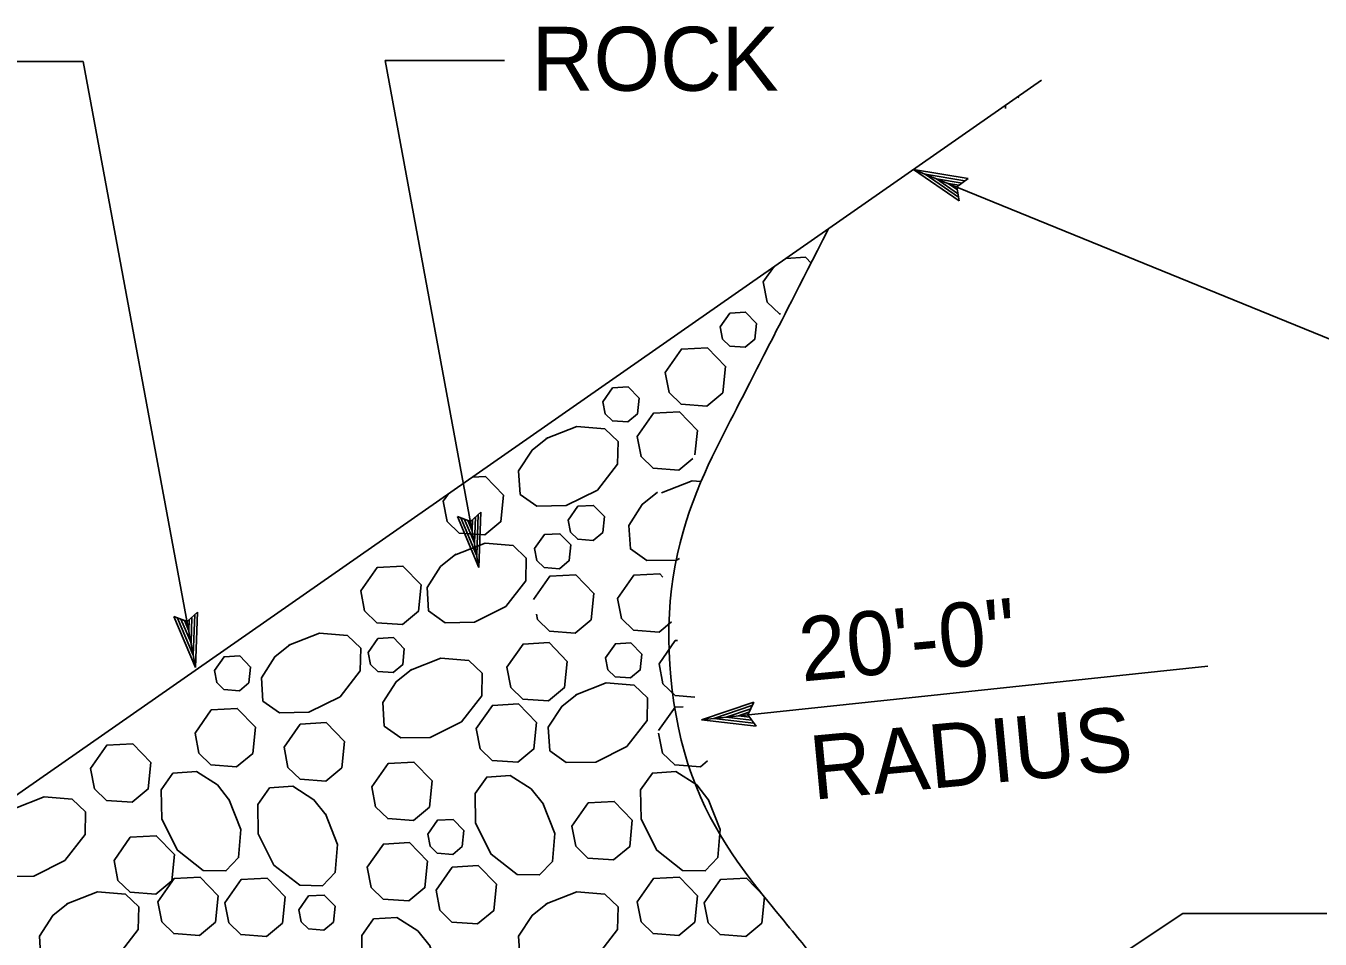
# Model space of a CAD drawing. Extents: x -894 to 866, y -476 to 714.
# Drawn here: x -582.8 to -441.1, y 168.5 to 268.5 of the extents above; entities that cross this region are included whole.
import ezdxf

# ---------------------------------------------------------------- set-up
doc = ezdxf.new("R2010")
doc.units = 0
for name, color, linetype in [('56 Stage 3 Anno', 7, 'Continuous'), ('57 Undefined', 7, 'Continuous'), ('60 Nongeo Data', 7, 'Continuous')]:
    doc.layers.add(name, color=color, linetype=linetype)

msp = doc.modelspace()

# ---------------------------------------------------------------- linework, layer by layer
at = {"layer": '56 Stage 3 Anno'}
for p, q in [((-590.18, 264.57), (-576.49, 264.57)), ((-564.2, 198.25), (-576.49, 264.57)), ((-533.17, 209.19), (-543.45, 264.67)), ((-543.45, 264.67), (-530.38, 264.67)), ((-485.58, 252.76), (-235.95, 151.04)), ((-480.6, 249.31), (-485.58, 252.76)), ((-485.58, 252.76), (-485.58, 252.76)), ((-485.58, 252.76), (-479.61, 251.74)), ((-480.67, 249.71), (-484.32, 252.25)), ((-484.31, 252.25), (-479.96, 251.5)), ((-480.75, 250.13), (-483.06, 251.73)), ((-483.06, 251.73), (-480.25, 251.25)), ((-480.78, 250.51), (-481.8, 251.22)), ((-481.8, 251.22), (-480.6, 251.01)), ((-479.61, 251.74), (-480.84, 250.83)), ((-479.61, 251.74), (-479.61, 251.74)), ((-480.84, 250.83), (-480.6, 249.31)), ((-480.6, 249.31), (-480.6, 249.31)), ((-533.17, 209.19), (-535.53, 214.76)), ((-535.53, 214.76), (-535.53, 214.76)), ((-535.53, 214.76), (-534.1, 214.23)), ((-533.42, 210.54), (-535.14, 214.6)), ((-533.66, 211.87), (-534.77, 214.49)), ((-533.91, 213.2), (-534.38, 214.33)), ((-534.1, 214.23), (-532.95, 215.24)), ((-533.86, 214.44), (-533.91, 213.2)), ((-533.56, 214.68), (-533.66, 211.87)), ((-533.25, 214.97), (-533.41, 210.53)), ((-532.95, 215.24), (-533.17, 209.19)), ((-532.95, 215.24), (-532.95, 215.24)), ((-533.17, 209.19), (-533.17, 209.19)), ((-565.13, 203.28), (-563.98, 204.29)), ((-563.98, 204.29), (-564.2, 198.25)), ((-563.98, 204.29), (-563.98, 204.29)), ((-564.2, 198.25), (-566.57, 203.81)), ((-566.57, 203.81), (-566.57, 203.81)), ((-566.57, 203.81), (-565.13, 203.28)), ((-564.45, 199.59), (-566.18, 203.65)), ((-564.69, 200.92), (-565.81, 203.54)), ((-564.94, 202.26), (-565.42, 203.38)), ((-564.9, 203.5), (-564.94, 202.26)), ((-564.59, 203.73), (-564.69, 200.92)), ((-564.29, 204.02), (-564.45, 199.58)), ((-564.2, 198.25), (-564.2, 198.25)), ((-508.81, 192.51), (-453.35, 198.37)), ((-508.81, 192.51), (-503.08, 194.43)), ((-508.81, 192.51), (-503.08, 194.43)), ((-503.08, 194.43), (-503.72, 193.05)), ((-503.08, 194.43), (-503.72, 193.05)), ((-503.08, 194.43), (-503.08, 194.43)), ((-503.08, 194.43), (-503.08, 194.43)), ((-507.45, 192.66), (-503.27, 194.06)), ((-507.45, 192.66), (-503.27, 194.06)), ((-506.11, 192.8), (-503.41, 193.7)), ((-506.11, 192.8), (-503.41, 193.7)), ((-503.32, 192.48), (-506.11, 192.8)), ((-503.32, 192.48), (-506.11, 192.8)), ((-504.76, 192.94), (-503.6, 193.33)), ((-504.76, 192.94), (-503.6, 193.33)), ((-503.53, 192.8), (-504.76, 192.94)), ((-503.53, 192.8), (-504.76, 192.94)), ((-503.72, 193.05), (-502.8, 191.82)), ((-503.72, 193.05), (-502.8, 191.82)), ((-502.8, 191.82), (-508.81, 192.51)), ((-508.81, 192.51), (-508.81, 192.51)), ((-502.8, 191.82), (-508.81, 192.51)), ((-508.81, 192.51), (-508.81, 192.51)), ((-503.05, 192.15), (-507.46, 192.65)), ((-503.05, 192.15), (-507.46, 192.65)), ((-502.8, 191.82), (-502.8, 191.82)), ((-502.8, 191.82), (-502.8, 191.82)), ((-478.7, 156.35), (-456.08, 171.31)), ((-456.08, 171.31), (-440.33, 171.31))]:
    msp.add_line(p, q, dxfattribs=at)
at = {"layer": '60 Nongeo Data'}
msp.add_line((-748.79, 69.25), (-471.58, 262.52), dxfattribs=at)
for points in [[(-475.52, 259.77), (-475.52, 259.42)], [(-474.04, 260.59), (-474.17, 260.71)], [(-499.57, 243), (-497.4, 243.13), (-496.76, 242.46)], [(-502.03, 240.43), (-500.84, 242.12)], [(-500.13, 236.93), (-500.27, 236.94), (-501.6, 238.22), (-502.03, 240.43)], [(-506.75, 235.51), (-505.68, 237.03), (-503.98, 237.13), (-502.79, 235.9), (-502.96, 234.17), (-504.02, 233.3), (-505.7, 233.42), (-506.5, 234.19), (-506.75, 235.51)], [(-512.78, 230.54), (-511, 233.08), (-508.15, 233.24), (-506.17, 231.19), (-506.46, 228.31), (-508.22, 226.85), (-511.03, 227.05), (-512.35, 228.34), (-512.78, 230.54)], [(-519.6, 227.32), (-518.53, 228.85), (-516.83, 228.94), (-515.64, 227.71), (-515.81, 225.99), (-516.87, 225.11), (-518.55, 225.23), (-519.35, 226), (-519.6, 227.32)], [(-515.85, 223.53), (-514.07, 226.07), (-511.22, 226.23), (-509.24, 224.18), (-509.51, 221.51)], [(-525.8, 223.3), (-522.46, 224.62), (-519.4, 224.35), (-517.94, 222.97), (-517.99, 220.48), (-520.2, 217.66), (-523.61, 215.95), (-526.83, 215.89), (-528.64, 217.18), (-528.82, 219.75), (-527.35, 222.04), (-525.66, 223.38)], [(-509.74, 221.12), (-511.29, 219.84), (-514.1, 220.04), (-515.42, 221.32), (-515.85, 223.53)], [(-533.92, 219.06), (-532.45, 219.14), (-530.47, 217.09), (-530.76, 214.21), (-532.52, 212.75), (-535.33, 212.95), (-536.65, 214.23), (-537.08, 216.44)], [(-513.17, 217.34), (-509.83, 218.66), (-508.87, 218.58)], [(-537.08, 216.44), (-536.51, 217.25)], [(-511.22, 210.16), (-511.55, 209.99), (-514.77, 209.93), (-516.58, 211.22), (-516.75, 213.79), (-515.28, 216.08), (-513.6, 217.42)], [(-523.4, 214.36), (-522.33, 215.88), (-520.62, 215.98), (-519.43, 214.75), (-519.6, 213.02), (-520.66, 212.14), (-522.34, 212.27), (-523.14, 213.04), (-523.39, 214.36)], [(-527.07, 211.27), (-526, 212.79), (-524.3, 212.88), (-523.11, 211.65), (-523.28, 209.93), (-524.34, 209.05), (-526.02, 209.17), (-526.82, 209.94), (-527.07, 211.27)], [(-535.83, 210.54), (-532.5, 211.86), (-529.43, 211.6), (-527.98, 210.21), (-528.02, 207.73), (-530.23, 204.9), (-533.65, 203.19), (-536.87, 203.14), (-538.68, 204.43), (-538.85, 206.99), (-537.38, 209.28), (-535.7, 210.63)], [(-546.12, 206.63), (-544.33, 209.17), (-541.49, 209.33), (-539.51, 207.28), (-539.79, 204.4), (-541.55, 202.94), (-544.36, 203.14), (-545.69, 204.43), (-546.11, 206.63)], [(-527.19, 205.69), (-525.41, 208.23), (-522.56, 208.39), (-520.58, 206.34), (-520.87, 203.46), (-522.63, 202), (-525.44, 202.2), (-526.76, 203.49), (-526.88, 204.07)], [(-517.99, 205.8), (-516.21, 208.33), (-513.36, 208.49), (-513.02, 208.14)], [(-512.08, 203.23), (-513.43, 202.1), (-516.24, 202.31), (-517.56, 203.59), (-517.99, 205.79)], [(-553.97, 200.68), (-550.64, 202), (-547.57, 201.73), (-546.12, 200.35), (-546.16, 197.86), (-548.37, 195.04), (-551.79, 193.33), (-555.01, 193.27), (-556.82, 194.56), (-556.99, 197.12), (-555.52, 199.42), (-553.84, 200.76)], [(-545.3, 199.89), (-544.23, 201.41), (-542.53, 201.51), (-541.34, 200.28), (-541.51, 198.55), (-542.57, 197.68), (-544.25, 197.8), (-545.05, 198.57), (-545.3, 199.89)], [(-530.12, 198.26), (-528.33, 200.8), (-525.49, 200.96), (-523.51, 198.91), (-523.8, 196.03), (-525.55, 194.57), (-528.36, 194.78), (-529.69, 196.06), (-530.12, 198.26)], [(-519.3, 199.31), (-518.23, 200.83), (-516.52, 200.93), (-515.33, 199.69), (-515.5, 197.97), (-516.56, 197.09), (-518.25, 197.21), (-519.04, 197.98), (-519.3, 199.3)], [(-513.45, 198.65), (-511.67, 201.19), (-511.44, 201.2)], [(-562.14, 197.9), (-561.07, 199.42), (-559.36, 199.52), (-558.18, 198.29), (-558.35, 196.56), (-559.4, 195.69), (-561.09, 195.81), (-561.88, 196.58), (-562.14, 197.9)], [(-540.68, 197.94), (-537.35, 199.26), (-534.28, 199), (-532.83, 197.61), (-532.87, 195.12), (-535.08, 192.3), (-538.5, 190.59), (-541.72, 190.53), (-543.53, 191.82), (-543.7, 194.39), (-542.23, 196.68), (-540.55, 198.02)], [(-509.51, 195), (-511.7, 195.16), (-513.02, 196.44), (-513.45, 198.65)], [(-522.56, 195.24), (-519.22, 196.56), (-516.16, 196.3), (-514.7, 194.91), (-514.75, 192.43), (-516.96, 189.6), (-520.38, 187.89), (-523.6, 187.84), (-525.41, 189.12), (-525.58, 191.69), (-524.11, 193.98), (-522.42, 195.33)], [(-533.47, 191.55), (-531.69, 194.09), (-528.84, 194.25), (-526.86, 192.2), (-527.15, 189.32), (-528.91, 187.86), (-531.72, 188.06), (-533.04, 189.35), (-533.47, 191.55)], [(-564.26, 191.05), (-562.48, 193.59), (-559.63, 193.75), (-557.65, 191.7), (-557.94, 188.83), (-559.7, 187.36), (-562.51, 187.57), (-563.83, 188.85), (-564.26, 191.05)], [(-513.49, 191.34), (-511.7, 193.88), (-510.8, 193.93)], [(-554.51, 189.5), (-552.73, 192.04), (-549.88, 192.2), (-547.9, 190.15), (-548.19, 187.27), (-549.95, 185.81), (-552.76, 186.01), (-554.08, 187.3), (-554.51, 189.5)], [(-508.13, 188.03), (-508.92, 187.36), (-511.73, 187.57), (-513.06, 188.85), (-513.49, 191.05)], [(-575.7, 187.18), (-573.92, 189.72), (-571.07, 189.88), (-569.09, 187.83), (-569.38, 184.95), (-571.14, 183.49), (-573.95, 183.69), (-575.27, 184.97), (-575.7, 187.18)], [(-544.91, 185.19), (-543.12, 187.72), (-540.28, 187.89), (-538.3, 185.83), (-538.59, 182.96), (-540.34, 181.5), (-543.16, 181.7), (-544.48, 182.98), (-544.91, 185.19)], [(-560.55, 183.83), (-559.23, 180.49), (-559.49, 177.43), (-560.88, 175.97), (-563.37, 176.02), (-566.19, 178.23), (-567.9, 181.64), (-567.96, 184.86), (-566.67, 186.68), (-564.1, 186.85), (-561.81, 185.38), (-560.47, 183.69)], [(-526.19, 183.4), (-524.87, 180.06), (-525.13, 177), (-526.52, 175.54), (-529, 175.59), (-531.83, 177.8), (-533.54, 181.21), (-533.59, 184.43), (-532.31, 186.24), (-529.74, 186.41), (-527.45, 184.95), (-526.1, 183.26)], [(-508.07, 183.83), (-506.74, 180.49), (-507.01, 177.43), (-508.39, 175.97), (-510.88, 176.02), (-513.7, 178.23), (-515.41, 181.64), (-515.47, 184.86), (-514.18, 186.68), (-511.62, 186.85), (-509.32, 185.38), (-507.98, 183.69)], [(-549.98, 182.21), (-548.66, 178.87), (-548.92, 175.81), (-550.31, 174.35), (-552.79, 174.4), (-555.62, 176.61), (-557.33, 180.03), (-557.38, 183.25), (-556.09, 185.06), (-553.53, 185.23), (-551.24, 183.76), (-549.89, 182.08)], [(-584.11, 182.76), (-580.77, 184.08), (-577.7, 183.81), (-576.25, 182.43), (-576.29, 179.94), (-578.5, 177.12), (-581.92, 175.41), (-585.14, 175.35), (-586.95, 176.64), (-587.12, 179.2), (-585.65, 181.5), (-583.97, 182.84)], [(-522.99, 180.87), (-521.2, 183.41), (-518.36, 183.57), (-516.38, 181.52), (-516.66, 178.64), (-518.42, 177.18), (-521.23, 177.38), (-522.55, 178.67), (-522.98, 180.87)], [(-538.78, 179.99), (-537.71, 181.51), (-536, 181.61), (-534.82, 180.38), (-534.99, 178.65), (-536.04, 177.77), (-537.73, 177.9), (-538.52, 178.67), (-538.78, 179.99)], [(-573.13, 177.12), (-571.35, 179.66), (-568.5, 179.82), (-566.52, 177.77), (-566.8, 174.89), (-568.56, 173.43), (-571.37, 173.63), (-572.7, 174.91), (-573.13, 177.12)], [(-545.41, 176.38), (-543.62, 178.91), (-540.78, 179.08), (-538.8, 177.03), (-539.09, 174.15), (-540.84, 172.69), (-543.66, 172.89), (-544.98, 174.17), (-545.41, 176.38)], [(-537.87, 173.86), (-536.09, 176.4), (-533.24, 176.56), (-531.26, 174.51), (-531.55, 171.63), (-533.31, 170.17), (-536.12, 170.37), (-537.44, 171.66), (-537.87, 173.86)], [(-568.33, 172.6), (-566.55, 175.14), (-563.7, 175.3), (-561.73, 173.25), (-562.01, 170.38), (-563.77, 168.91), (-566.58, 169.12), (-567.9, 170.4), (-568.33, 172.6)], [(-561, 172.49), (-559.22, 175.03), (-556.37, 175.19), (-554.39, 173.14), (-554.68, 170.27), (-556.44, 168.8), (-559.25, 169.01), (-560.57, 170.29), (-561, 172.49)], [(-515.85, 172.6), (-514.07, 175.14), (-511.22, 175.3), (-509.24, 173.25), (-509.53, 170.38), (-511.29, 168.91), (-514.1, 169.12), (-515.42, 170.4), (-515.85, 172.6)], [(-508.51, 172.49), (-506.73, 175.03), (-503.88, 175.19), (-501.9, 173.14), (-502.19, 170.27), (-503.95, 168.8), (-506.76, 169.01), (-508.08, 170.29), (-508.51, 172.49)], [(-578.28, 172.37), (-574.95, 173.69), (-571.88, 173.43), (-570.42, 172.04), (-570.47, 169.56), (-572.68, 166.73), (-576.1, 165.02), (-579.32, 164.97), (-581.13, 166.25), (-581.3, 168.82), (-579.83, 171.11), (-578.15, 172.46)], [(-552.89, 171.71), (-551.82, 173.23), (-550.11, 173.33), (-548.92, 172.1), (-549.09, 170.38), (-550.15, 169.5), (-551.83, 169.62), (-552.63, 170.39), (-552.89, 171.71)], [(-525.8, 172.37), (-522.46, 173.69), (-519.4, 173.43), (-517.94, 172.04), (-517.99, 169.56), (-520.2, 166.73), (-523.61, 165.02), (-526.83, 164.97), (-528.64, 166.25), (-528.82, 168.82), (-527.35, 171.11), (-525.66, 172.46)], [(-538.6, 167.86), (-537.27, 164.53), (-537.54, 161.46), (-538.92, 160.01), (-541.41, 160.05), (-544.24, 162.26), (-545.94, 165.68), (-546, 168.9), (-544.71, 170.71), (-542.15, 170.88), (-539.85, 169.41), (-538.51, 167.73)]]:
    msp.add_lwpolyline(points, dxfattribs=at)
msp.add_open_spline([(-494.88, 246.25), (-498.31, 239.56), (-501.73, 232.87), (-505.16, 226.18), (-513.7, 209.51), (-511.47, 184.72), (-499.57, 170.26), (-496.68, 166.74), (-493.78, 163.23), (-490.89, 159.71)], degree=3, dxfattribs=at)

# ---------------------------------------------------------------- texts
at = {"layer": '57 Undefined'}
msp.add_text('ROCK', height=7, dxfattribs=at).set_placement((-527.38, 261.36))
for s, p in [('20\'-0"', (-497.79, 196.69)), ('RADIUS', (-496.58, 183.75))]:
    msp.add_text(s, height=7, rotation=5.3581, dxfattribs=at).set_placement(p)

doc.saveas('drawing.dxf')
